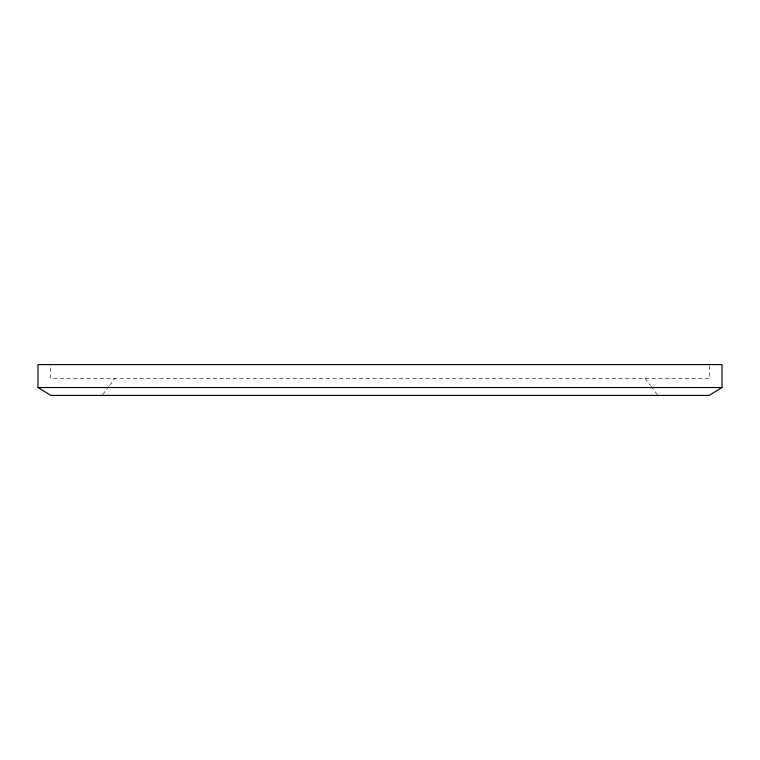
<?xml version="1.0" encoding="UTF-8"?>
<svg xmlns="http://www.w3.org/2000/svg" width="760" height="760" viewBox="0 0 760 760"><rect width="100%" height="100%" fill="white"/><g stroke="black" fill="none" stroke-linecap="round" stroke-linejoin="round"><path stroke-width="0.57" stroke-dasharray="3.8 2.85" d="M102.799 394.487L108.87 386.394M109.544 385.491L114.95 378.29M645.05 378.29L650.446 385.491M651.12 386.394L657.2 394.487M709.602 365.75L709.602 378.29L50.397 378.29L50.397 364.61"/><path stroke-width="1.14" d="M722 387.524L709.175 395.39L50.825 395.39L38 387.524L38 364.61L722 364.61L722 387.524L38 387.524"/></g></svg>
